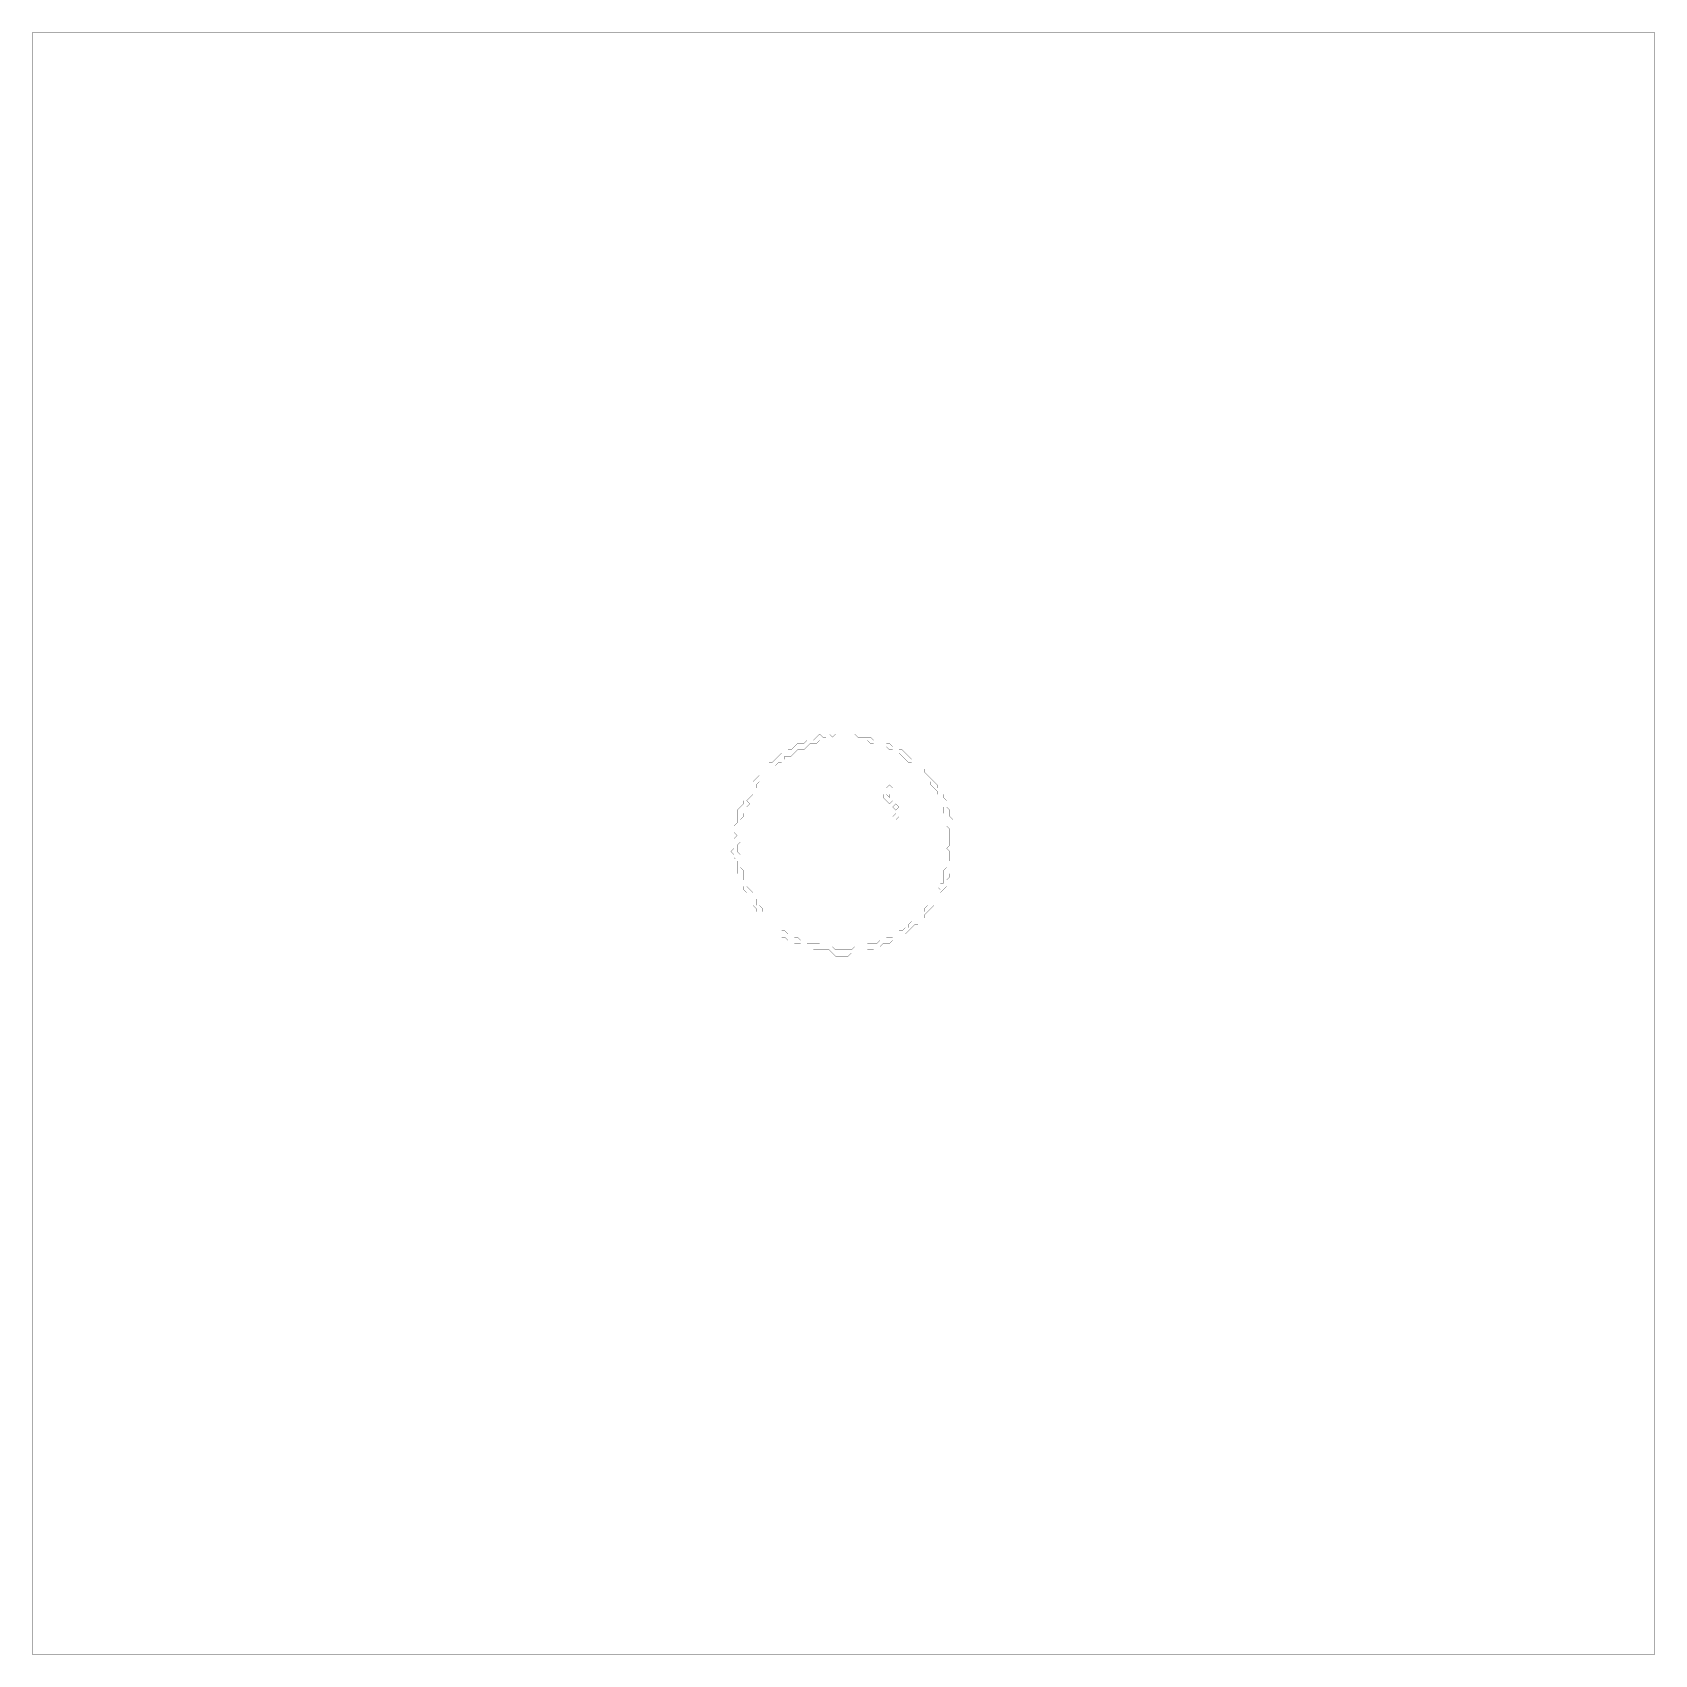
# Model space of a CAD drawing. Header units: metres. Extents: x 0 to 5090, y -5090 to 0.
import ezdxf

# ---------------------------------------------------------------- set-up
doc = ezdxf.new("R2010")
doc.units = ezdxf.units.M
doc.layers.add('conductor', color=1, linetype='Continuous')
doc.layers.add('substrate', color=5, linetype='Continuous')

msp = doc.modelspace()

# ---------------------------------------------------------------- linework, layer by layer
at = {"layer": 'conductor', "const_width": 0.5}
for points in [[(2470.3, -2221.3), (2460.4, -2231.2), (2450.4, -2231.2), (2440.4, -2231.2), (2430.5, -2241.2), (2420.5, -2251.2), (2410.5, -2251.2), (2400.6, -2251.2), (2390.6, -2261.1), (2380.7, -2271.1), (2370.7, -2271.1), (2360.7, -2271.1), (2360.7, -2281.1), (2350.8, -2291), (2340.8, -2291), (2330.9, -2301), (2320.9, -2301), (2310.9, -2310.9), (2301, -2320.9), (2291, -2330.9), (2281.1, -2340.8), (2281.1, -2350.8), (2271.1, -2360.7), (2271.1, -2370.7), (2261.1, -2380.7), (2261.1, -2390.6), (2251.2, -2400.6), (2241.2, -2410.5), (2251.2, -2420.5), (2241.2, -2430.5), (2241.2, -2440.4), (2231.2, -2450.4), (2231.2, -2460.4), (2221.3, -2470.3), (2221.3, -2480.3), (2221.3, -2490.2), (2221.3, -2500.2), (2221.3, -2510.2), (2221.3, -2520.1), (2221.3, -2530.1), (2221.3, -2540), (2211.3, -2550), (2211.3, -2560), (2211.3, -2569.9), (2221.3, -2579.9), (2221.3, -2589.8), (2221.3, -2599.8), (2221.3, -2609.8), (2221.3, -2619.7), (2231.2, -2629.7), (2231.2, -2639.6), (2231.2, -2649.6), (2231.2, -2659.6), (2241.2, -2669.5), (2241.2, -2679.5), (2251.2, -2689.5), (2261.1, -2699.4), (2261.1, -2709.4), (2271.1, -2719.3), (2271.1, -2729.3), (2271.1, -2739.3), (2281.1, -2739.3), (2291, -2749.2), (2291, -2759.2), (2301, -2769.1), (2310.9, -2779.1), (2320.9, -2789.1), (2330.9, -2799), (2340.8, -2809), (2350.8, -2818.9), (2360.7, -2818.9), (2370.7, -2828.9), (2380.7, -2828.9), (2390.6, -2838.9), (2400.6, -2838.9), (2410.5, -2848.8), (2420.5, -2848.8), (2430.5, -2858.8), (2440.4, -2858.8), (2450.4, -2858.8), (2460.4, -2858.8), (2470.3, -2858.8), (2480.3, -2868.8), (2490.2, -2868.8), (2500.2, -2868.8), (2510.2, -2868.8), (2520.1, -2878.7), (2530.1, -2878.7), (2540, -2878.7), (2550, -2878.7), (2560, -2878.7), (2569.9, -2878.7), (2579.9, -2868.8), (2589.8, -2868.8), (2599.8, -2868.8), (2609.8, -2868.8), (2619.7, -2858.8), (2629.7, -2858.8), (2639.6, -2858.8), (2649.6, -2858.8), (2659.6, -2848.8), (2669.5, -2848.8), (2679.5, -2838.9), (2689.5, -2838.9), (2699.4, -2838.9), (2709.4, -2828.9), (2719.3, -2818.9), (2729.3, -2818.9), (2739.3, -2809), (2749.2, -2809), (2749.2, -2799), (2759.2, -2789.1), (2769.1, -2789.1), (2779.1, -2779.1), (2789.1, -2769.1), (2799, -2759.2), (2799, -2749.2), (2809, -2739.3), (2809, -2729.3), (2818.9, -2719.3), (2828.9, -2709.4), (2838.9, -2699.4), (2848.8, -2689.5), (2838.9, -2679.5), (2848.8, -2669.5), (2858.8, -2669.5), (2858.8, -2659.6), (2858.8, -2649.6), (2858.8, -2639.6), (2858.8, -2629.7), (2868.8, -2619.7), (2868.8, -2609.8), (2878.7, -2599.8), (2878.7, -2589.8), (2878.7, -2579.9), (2878.7, -2569.9), (2868.8, -2560), (2878.7, -2550), (2878.7, -2540), (2878.7, -2530.1), (2878.7, -2520.1), (2878.7, -2510.2), (2878.7, -2500.2), (2868.8, -2490.2), (2868.8, -2480.3), (2868.8, -2470.3), (2868.8, -2460.4), (2858.8, -2450.4), (2858.8, -2440.4), (2858.8, -2430.5), (2848.8, -2420.5), (2848.8, -2410.5), (2848.8, -2400.6), (2838.9, -2390.6), (2838.9, -2380.7), (2828.9, -2370.7), (2818.9, -2360.7), (2818.9, -2350.8), (2809, -2340.8), (2799, -2330.9), (2789.1, -2320.9), (2779.1, -2310.9), (2769.1, -2301), (2759.2, -2291), (2749.2, -2291), (2739.3, -2281.1), (2729.3, -2271.1), (2719.3, -2261.1), (2709.4, -2261.1), (2699.4, -2251.2), (2689.5, -2251.2), (2679.5, -2241.2), (2669.5, -2241.2), (2659.6, -2241.2), (2649.6, -2241.2), (2639.6, -2231.2), (2629.7, -2231.2), (2619.7, -2221.3), (2609.8, -2221.3), (2599.8, -2221.3), (2589.8, -2221.3), (2579.9, -2221.3), (2569.9, -2221.3), (2560, -2221.3), (2550, -2221.3), (2540, -2221.3), (2530.1, -2221.3), (2520.1, -2221.3), (2510.2, -2221.3), (2500.2, -2221.3), (2490.2, -2221.3), (2480.3, -2221.3)], [(2679.5, -2370.7), (2689.5, -2360.7), (2699.4, -2370.7), (2699.4, -2380.7), (2699.4, -2390.6), (2699.4, -2400.6), (2699.4, -2410.5), (2689.5, -2420.5), (2679.5, -2410.5), (2669.5, -2400.6), (2669.5, -2390.6), (2679.5, -2380.7)], [(2699.4, -2430.5), (2709.4, -2420.5), (2719.3, -2430.5), (2709.4, -2440.4)], [(2699.4, -2460.4), (2709.4, -2450.4), (2719.3, -2460.4), (2709.4, -2470.3)]]:
    msp.add_lwpolyline(points, close=True, dxfattribs=at)
at = {"layer": 'substrate', "const_width": 0.5}
for points in [[(0, 0), (0, -10), (0, -19.9), (0, -29.9), (0, -39.8), (0, -49.8), (0, -59.8), (0, -69.7), (0, -79.7), (0, -89.6), (0, -99.6), (0, -109.6), (0, -119.5), (0, -129.5), (0, -139.5), (0, -149.4), (0, -159.4), (0, -169.3), (0, -179.3), (0, -189.3), (0, -199.2), (0, -209.2), (0, -219.1), (0, -229.1), (0, -239.1), (0, -249), (0, -259), (0, -268.9), (0, -278.9), (0, -288.9), (0, -298.8), (0, -308.8), (0, -318.8), (0, -328.7), (0, -338.7), (0, -348.6), (0, -358.6), (0, -368.6), (0, -378.5), (0, -388.5), (0, -398.4), (0, -408.4), (0, -418.4), (0, -428.3), (0, -438.3), (0, -448.2), (0, -458.2), (0, -468.2), (0, -478.1), (0, -488.1), (0, -498), (0, -508), (0, -518), (0, -527.9), (0, -537.9), (0, -547.9), (0, -557.8), (0, -567.8), (0, -577.7), (0, -587.7), (0, -597.7), (0, -607.6), (0, -617.6), (0, -627.5), (0, -637.5), (0, -647.5), (0, -657.4), (0, -667.4), (0, -677.3), (0, -687.3), (0, -697.3), (0, -707.2), (0, -717.2), (0, -727.1), (0, -737.1), (0, -747.1), (0, -757), (0, -767), (0, -777), (0, -786.9), (0, -796.9), (0, -806.8), (0, -816.8), (0, -826.8), (0, -836.7), (0, -846.7), (0, -856.6), (0, -866.6), (0, -876.6), (0, -886.5), (0, -896.5), (0, -906.4), (0, -916.4), (0, -926.4), (0, -936.3), (0, -946.3), (0, -956.2), (0, -966.2), (0, -976.2), (0, -986.1), (0, -996.1), (0, -1006.1), (0, -1016), (0, -1026), (0, -1035.9), (0, -1045.9), (0, -1055.9), (0, -1065.8), (0, -1075.8), (0, -1085.7), (0, -1095.7), (0, -1105.7), (0, -1115.6), (0, -1125.6), (0, -1135.5), (0, -1145.5), (0, -1155.5), (0, -1165.4), (0, -1175.4), (0, -1185.4), (0, -1195.3), (0, -1205.3), (0, -1215.2), (0, -1225.2), (0, -1235.2), (0, -1245.1), (0, -1255.1), (0, -1265), (0, -1275), (0, -1285), (0, -1294.9), (0, -1304.9), (0, -1314.8), (0, -1324.8), (0, -1334.8), (0, -1344.7), (0, -1354.7), (0, -1364.6), (0, -1374.6), (0, -1384.6), (0, -1394.5), (0, -1404.5), (0, -1414.5), (0, -1424.4), (0, -1434.4), (0, -1444.3), (0, -1454.3), (0, -1464.3), (0, -1474.2), (0, -1484.2), (0, -1494.1), (0, -1504.1), (0, -1514.1), (0, -1524), (0, -1534), (0, -1543.9), (0, -1553.9), (0, -1563.9), (0, -1573.8), (0, -1583.8), (0, -1593.8), (0, -1603.7), (0, -1613.7), (0, -1623.6), (0, -1633.6), (0, -1643.6), (0, -1653.5), (0, -1663.5), (0, -1673.4), (0, -1683.4), (0, -1693.4), (0, -1703.3), (0, -1713.3), (0, -1723.2), (0, -1733.2), (0, -1743.2), (0, -1753.1), (0, -1763.1), (0, -1773), (0, -1783), (0, -1793), (0, -1802.9), (0, -1812.9), (0, -1822.9), (0, -1832.8), (0, -1842.8), (0, -1852.7), (0, -1862.7), (0, -1872.7), (0, -1882.6), (0, -1892.6), (0, -1902.5), (0, -1912.5), (0, -1922.5), (0, -1932.4), (0, -1942.4), (0, -1952.3), (0, -1962.3), (0, -1972.3), (0, -1982.2), (0, -1992.2), (0, -2002.1), (0, -2012.1), (0, -2022.1), (0, -2032), (0, -2042), (0, -2052), (0, -2061.9), (0, -2071.9), (0, -2081.8), (0, -2091.8), (0, -2101.8), (0, -2111.7), (0, -2121.7), (0, -2131.6), (0, -2141.6), (0, -2151.6), (0, -2161.5), (0, -2171.5), (0, -2181.4), (0, -2191.4), (0, -2201.4), (0, -2211.3), (0, -2221.3), (0, -2231.2), (0, -2241.2), (0, -2251.2), (0, -2261.1), (0, -2271.1), (0, -2281.1), (0, -2291), (0, -2301), (0, -2310.9), (0, -2320.9), (0, -2330.9), (0, -2340.8), (0, -2350.8), (0, -2360.7), (0, -2370.7), (0, -2380.7), (0, -2390.6), (0, -2400.6), (0, -2410.5), (0, -2420.5), (0, -2430.5), (0, -2440.4), (0, -2450.4), (0, -2460.4), (0, -2470.3), (0, -2480.3), (0, -2490.2), (0, -2500.2), (0, -2510.2), (0, -2520.1), (0, -2530.1), (0, -2540), (0, -2550), (0, -2560), (0, -2569.9), (0, -2579.9), (0, -2589.8), (0, -2599.8), (0, -2609.8), (0, -2619.7), (0, -2629.7), (0, -2639.6), (0, -2649.6), (0, -2659.6), (0, -2669.5), (0, -2679.5), (0, -2689.5), (0, -2699.4), (0, -2709.4), (0, -2719.3), (0, -2729.3), (0, -2739.3), (0, -2749.2), (0, -2759.2), (0, -2769.1), (0, -2779.1), (0, -2789.1), (0, -2799), (0, -2809), (0, -2818.9), (0, -2828.9), (0, -2838.9), (0, -2848.8), (0, -2858.8), (0, -2868.8), (0, -2878.7), (0, -2888.7), (0, -2898.6), (0, -2908.6), (0, -2918.6), (0, -2928.5), (0, -2938.5), (0, -2948.4), (0, -2958.4), (0, -2968.4), (0, -2978.3), (0, -2988.3), (0, -2998.2), (0, -3008.2), (0, -3018.2), (0, -3028.1), (0, -3038.1), (0, -3048), (0, -3058), (0, -3068), (0, -3077.9), (0, -3087.9), (0, -3097.9), (0, -3107.8), (0, -3117.8), (0, -3127.7), (0, -3137.7), (0, -3147.7), (0, -3157.6), (0, -3167.6), (0, -3177.5), (0, -3187.5), (0, -3197.5), (0, -3207.4), (0, -3217.4), (0, -3227.3), (0, -3237.3), (0, -3247.3), (0, -3257.2), (0, -3267.2), (0, -3277.1), (0, -3287.1), (0, -3297.1), (0, -3307), (0, -3317), (0, -3327), (0, -3336.9), (0, -3346.9), (0, -3356.8), (0, -3366.8), (0, -3376.8), (0, -3386.7), (0, -3396.7), (0, -3406.6), (0, -3416.6), (0, -3426.6), (0, -3436.5), (0, -3446.5), (0, -3456.4), (0, -3466.4), (0, -3476.4), (0, -3486.3), (0, -3496.3), (0, -3506.2), (0, -3516.2), (0, -3526.2), (0, -3536.1), (0, -3546.1), (0, -3556.1), (0, -3566), (0, -3576), (0, -3585.9), (0, -3595.9), (0, -3605.9), (0, -3615.8), (0, -3625.8), (0, -3635.7), (0, -3645.7), (0, -3655.7), (0, -3665.6), (0, -3675.6), (0, -3685.5), (0, -3695.5), (0, -3705.5), (0, -3715.4), (0, -3725.4), (0, -3735.4), (0, -3745.3), (0, -3755.3), (0, -3765.2), (0, -3775.2), (0, -3785.2), (0, -3795.1), (0, -3805.1), (0, -3815), (0, -3825), (0, -3835), (0, -3844.9), (0, -3854.9), (0, -3864.8), (0, -3874.8), (0, -3884.8), (0, -3894.7), (0, -3904.7), (0, -3914.6), (0, -3924.6), (0, -3934.6), (0, -3944.5), (0, -3954.5), (0, -3964.5), (0, -3974.4), (0, -3984.4), (0, -3994.3), (0, -4004.3), (0, -4014.3), (0, -4024.2), (0, -4034.2), (0, -4044.1), (0, -4054.1), (0, -4064.1), (0, -4074), (0, -4084), (0, -4093.9), (0, -4103.9), (0, -4113.9), (0, -4123.8), (0, -4133.8), (0, -4143.8), (0, -4153.7), (0, -4163.7), (0, -4173.6), (0, -4183.6), (0, -4193.6), (0, -4203.5), (0, -4213.5), (0, -4223.4), (0, -4233.4), (0, -4243.4), (0, -4253.3), (0, -4263.3), (0, -4273.2), (0, -4283.2), (0, -4293.2), (0, -4303.1), (0, -4313.1), (0, -4323), (0, -4333), (0, -4343), (0, -4352.9), (0, -4362.9), (0, -4372.9), (0, -4382.8), (0, -4392.8), (0, -4402.7), (0, -4412.7), (0, -4422.7), (0, -4432.6), (0, -4442.6), (0, -4452.5), (0, -4462.5), (0, -4472.5), (0, -4482.4), (0, -4492.4), (0, -4502.3), (0, -4512.3), (0, -4522.3), (0, -4532.2), (0, -4542.2), (0, -4552.1), (0, -4562.1), (0, -4572.1), (0, -4582), (0, -4592), (0, -4602), (0, -4611.9), (0, -4621.9), (0, -4631.8), (0, -4641.8), (0, -4651.8), (0, -4661.7), (0, -4671.7), (0, -4681.6), (0, -4691.6), (0, -4701.6), (0, -4711.5), (0, -4721.5), (0, -4731.4), (0, -4741.4), (0, -4751.4), (0, -4761.3), (0, -4771.3), (0, -4781.2), (0, -4791.2), (0, -4801.2), (0, -4811.1), (0, -4821.1), (0, -4831.1), (0, -4841), (0, -4851), (0, -4860.9), (0, -4870.9), (0, -4880.9), (0, -4890.8), (0, -4900.8), (0, -4910.7), (0, -4920.7), (0, -4930.7), (0, -4940.6), (0, -4950.6), (0, -4960.5), (0, -4970.5), (0, -4980.5), (0, -4990.4), (0, -5000.4), (0, -5010.4), (0, -5020.3), (0, -5030.3), (0, -5040.2), (0, -5050.2), (0, -5060.2), (0, -5070.1), (0, -5080.1), (0, -5090), (10, -5090), (19.9, -5090), (29.9, -5090), (39.8, -5090), (49.8, -5090), (59.8, -5090), (69.7, -5090), (79.7, -5090), (89.6, -5090), (99.6, -5090), (109.6, -5090), (119.5, -5090), (129.5, -5090), (139.5, -5090), (149.4, -5090), (159.4, -5090), (169.3, -5090), (179.3, -5090), (189.3, -5090), (199.2, -5090), (209.2, -5090), (219.1, -5090), (229.1, -5090), (239.1, -5090), (249, -5090), (259, -5090), (268.9, -5090), (278.9, -5090), (288.9, -5090), (298.8, -5090), (308.8, -5090), (318.8, -5090), (328.7, -5090), (338.7, -5090), (348.6, -5090), (358.6, -5090), (368.6, -5090), (378.5, -5090), (388.5, -5090), (398.4, -5090), (408.4, -5090), (418.4, -5090), (428.3, -5090), (438.3, -5090), (448.2, -5090), (458.2, -5090), (468.2, -5090), (478.1, -5090), (488.1, -5090), (498, -5090), (508, -5090), (518, -5090), (527.9, -5090), (537.9, -5090), (547.9, -5090), (557.8, -5090), (567.8, -5090), (577.7, -5090), (587.7, -5090), (597.7, -5090), (607.6, -5090), (617.6, -5090), (627.5, -5090), (637.5, -5090), (647.5, -5090), (657.4, -5090), (667.4, -5090), (677.3, -5090), (687.3, -5090), (697.3, -5090), (707.2, -5090), (717.2, -5090), (727.1, -5090), (737.1, -5090), (747.1, -5090), (757, -5090), (767, -5090), (777, -5090), (786.9, -5090), (796.9, -5090), (806.8, -5090), (816.8, -5090), (826.8, -5090), (836.7, -5090), (846.7, -5090), (856.6, -5090), (866.6, -5090), (876.6, -5090), (886.5, -5090), (896.5, -5090), (906.4, -5090), (916.4, -5090), (926.4, -5090), (936.3, -5090), (946.3, -5090), (956.2, -5090), (966.2, -5090), (976.2, -5090), (986.1, -5090), (996.1, -5090), (1006.1, -5090), (1016, -5090), (1026, -5090), (1035.9, -5090), (1045.9, -5090), (1055.9, -5090), (1065.8, -5090), (1075.8, -5090), (1085.7, -5090), (1095.7, -5090), (1105.7, -5090), (1115.6, -5090), (1125.6, -5090), (1135.5, -5090), (1145.5, -5090), (1155.5, -5090), (1165.4, -5090), (1175.4, -5090), (1185.4, -5090), (1195.3, -5090), (1205.3, -5090), (1215.2, -5090), (1225.2, -5090), (1235.2, -5090), (1245.1, -5090), (1255.1, -5090), (1265, -5090), (1275, -5090), (1285, -5090), (1294.9, -5090), (1304.9, -5090), (1314.8, -5090), (1324.8, -5090), (1334.8, -5090), (1344.7, -5090), (1354.7, -5090), (1364.6, -5090), (1374.6, -5090), (1384.6, -5090), (1394.5, -5090), (1404.5, -5090), (1414.5, -5090), (1424.4, -5090), (1434.4, -5090), (1444.3, -5090), (1454.3, -5090), (1464.3, -5090), (1474.2, -5090), (1484.2, -5090), (1494.1, -5090), (1504.1, -5090), (1514.1, -5090), (1524, -5090), (1534, -5090), (1543.9, -5090), (1553.9, -5090), (1563.9, -5090), (1573.8, -5090), (1583.8, -5090), (1593.8, -5090), (1603.7, -5090), (1613.7, -5090), (1623.6, -5090), (1633.6, -5090), (1643.6, -5090), (1653.5, -5090), (1663.5, -5090), (1673.4, -5090), (1683.4, -5090), (1693.4, -5090), (1703.3, -5090), (1713.3, -5090), (1723.2, -5090), (1733.2, -5090), (1743.2, -5090), (1753.1, -5090), (1763.1, -5090), (1773, -5090), (1783, -5090), (1793, -5090), (1802.9, -5090), (1812.9, -5090), (1822.9, -5090), (1832.8, -5090), (1842.8, -5090), (1852.7, -5090), (1862.7, -5090), (1872.7, -5090), (1882.6, -5090), (1892.6, -5090), (1902.5, -5090), (1912.5, -5090), (1922.5, -5090), (1932.4, -5090), (1942.4, -5090), (1952.3, -5090), (1962.3, -5090), (1972.3, -5090), (1982.2, -5090), (1992.2, -5090), (2002.1, -5090), (2012.1, -5090), (2022.1, -5090), (2032, -5090), (2042, -5090), (2052, -5090), (2061.9, -5090), (2071.9, -5090), (2081.8, -5090), (2091.8, -5090), (2101.8, -5090), (2111.7, -5090), (2121.7, -5090), (2131.6, -5090), (2141.6, -5090), (2151.6, -5090), (2161.5, -5090), (2171.5, -5090), (2181.4, -5090), (2191.4, -5090), (2201.4, -5090), (2211.3, -5090), (2221.3, -5090), (2231.2, -5090), (2241.2, -5090), (2251.2, -5090), (2261.1, -5090), (2271.1, -5090), (2281.1, -5090), (2291, -5090), (2301, -5090), (2310.9, -5090), (2320.9, -5090), (2330.9, -5090), (2340.8, -5090), (2350.8, -5090), (2360.7, -5090), (2370.7, -5090), (2380.7, -5090), (2390.6, -5090), (2400.6, -5090), (2410.5, -5090), (2420.5, -5090), (2430.5, -5090), (2440.4, -5090), (2450.4, -5090), (2460.4, -5090), (2470.3, -5090), (2480.3, -5090), (2490.2, -5090), (2500.2, -5090), (2510.2, -5090), (2520.1, -5090), (2530.1, -5090), (2540, -5090), (2550, -5090), (2560, -5090), (2569.9, -5090), (2579.9, -5090), (2589.8, -5090), (2599.8, -5090), (2609.8, -5090), (2619.7, -5090), (2629.7, -5090), (2639.6, -5090), (2649.6, -5090), (2659.6, -5090), (2669.5, -5090), (2679.5, -5090), (2689.5, -5090), (2699.4, -5090), (2709.4, -5090), (2719.3, -5090), (2729.3, -5090), (2739.3, -5090), (2749.2, -5090), (2759.2, -5090), (2769.1, -5090), (2779.1, -5090), (2789.1, -5090), (2799, -5090), (2809, -5090), (2818.9, -5090), (2828.9, -5090), (2838.9, -5090), (2848.8, -5090), (2858.8, -5090), (2868.8, -5090), (2878.7, -5090), (2888.7, -5090), (2898.6, -5090), (2908.6, -5090), (2918.6, -5090), (2928.5, -5090), (2938.5, -5090), (2948.4, -5090), (2958.4, -5090), (2968.4, -5090), (2978.3, -5090), (2988.3, -5090), (2998.2, -5090), (3008.2, -5090), (3018.2, -5090), (3028.1, -5090), (3038.1, -5090), (3048, -5090), (3058, -5090), (3068, -5090), (3077.9, -5090), (3087.9, -5090), (3097.9, -5090), (3107.8, -5090), (3117.8, -5090), (3127.7, -5090), (3137.7, -5090), (3147.7, -5090), (3157.6, -5090), (3167.6, -5090), (3177.5, -5090), (3187.5, -5090), (3197.5, -5090), (3207.4, -5090), (3217.4, -5090), (3227.3, -5090), (3237.3, -5090), (3247.3, -5090), (3257.2, -5090), (3267.2, -5090), (3277.1, -5090), (3287.1, -5090), (3297.1, -5090), (3307, -5090), (3317, -5090), (3327, -5090), (3336.9, -5090), (3346.9, -5090), (3356.8, -5090), (3366.8, -5090), (3376.8, -5090), (3386.7, -5090), (3396.7, -5090), (3406.6, -5090), (3416.6, -5090), (3426.6, -5090), (3436.5, -5090), (3446.5, -5090), (3456.4, -5090), (3466.4, -5090), (3476.4, -5090), (3486.3, -5090), (3496.3, -5090), (3506.2, -5090), (3516.2, -5090), (3526.2, -5090), (3536.1, -5090), (3546.1, -5090), (3556.1, -5090), (3566, -5090), (3576, -5090), (3585.9, -5090), (3595.9, -5090), (3605.9, -5090), (3615.8, -5090), (3625.8, -5090), (3635.7, -5090), (3645.7, -5090), (3655.7, -5090), (3665.6, -5090), (3675.6, -5090), (3685.5, -5090), (3695.5, -5090), (3705.5, -5090), (3715.4, -5090), (3725.4, -5090), (3735.4, -5090), (3745.3, -5090), (3755.3, -5090), (3765.2, -5090), (3775.2, -5090), (3785.2, -5090), (3795.1, -5090), (3805.1, -5090), (3815, -5090), (3825, -5090), (3835, -5090), (3844.9, -5090), (3854.9, -5090), (3864.8, -5090), (3874.8, -5090), (3884.8, -5090), (3894.7, -5090), (3904.7, -5090), (3914.6, -5090), (3924.6, -5090), (3934.6, -5090), (3944.5, -5090), (3954.5, -5090), (3964.5, -5090), (3974.4, -5090), (3984.4, -5090), (3994.3, -5090), (4004.3, -5090), (4014.3, -5090), (4024.2, -5090), (4034.2, -5090), (4044.1, -5090), (4054.1, -5090), (4064.1, -5090), (4074, -5090), (4084, -5090), (4093.9, -5090), (4103.9, -5090), (4113.9, -5090), (4123.8, -5090), (4133.8, -5090), (4143.8, -5090), (4153.7, -5090), (4163.7, -5090), (4173.6, -5090), (4183.6, -5090), (4193.6, -5090), (4203.5, -5090), (4213.5, -5090), (4223.4, -5090), (4233.4, -5090), (4243.4, -5090), (4253.3, -5090), (4263.3, -5090), (4273.2, -5090), (4283.2, -5090), (4293.2, -5090), (4303.1, -5090), (4313.1, -5090), (4323, -5090), (4333, -5090), (4343, -5090), (4352.9, -5090), (4362.9, -5090), (4372.9, -5090), (4382.8, -5090), (4392.8, -5090), (4402.7, -5090), (4412.7, -5090), (4422.7, -5090), (4432.6, -5090), (4442.6, -5090), (4452.5, -5090), (4462.5, -5090), (4472.5, -5090), (4482.4, -5090), (4492.4, -5090), (4502.3, -5090), (4512.3, -5090), (4522.3, -5090), (4532.2, -5090), (4542.2, -5090), (4552.1, -5090), (4562.1, -5090), (4572.1, -5090), (4582, -5090), (4592, -5090), (4602, -5090), (4611.9, -5090), (4621.9, -5090), (4631.8, -5090), (4641.8, -5090), (4651.8, -5090), (4661.7, -5090), (4671.7, -5090), (4681.6, -5090), (4691.6, -5090), (4701.6, -5090), (4711.5, -5090), (4721.5, -5090), (4731.4, -5090), (4741.4, -5090), (4751.4, -5090), (4761.3, -5090), (4771.3, -5090), (4781.2, -5090), (4791.2, -5090), (4801.2, -5090), (4811.1, -5090), (4821.1, -5090), (4831.1, -5090), (4841, -5090), (4851, -5090), (4860.9, -5090), (4870.9, -5090), (4880.9, -5090), (4890.8, -5090), (4900.8, -5090), (4910.7, -5090), (4920.7, -5090), (4930.7, -5090), (4940.6, -5090), (4950.6, -5090), (4960.5, -5090), (4970.5, -5090), (4980.5, -5090), (4990.4, -5090), (5000.4, -5090), (5010.4, -5090), (5020.3, -5090), (5030.3, -5090), (5040.2, -5090), (5050.2, -5090), (5060.2, -5090), (5070.1, -5090), (5080.1, -5090), (5090, -5090), (5090, -5080.1), (5090, -5070.1), (5090, -5060.2), (5090, -5050.2), (5090, -5040.2), (5090, -5030.3), (5090, -5020.3), (5090, -5010.4), (5090, -5000.4), (5090, -4990.4), (5090, -4980.5), (5090, -4970.5), (5090, -4960.5), (5090, -4950.6), (5090, -4940.6), (5090, -4930.7), (5090, -4920.7), (5090, -4910.7), (5090, -4900.8), (5090, -4890.8), (5090, -4880.9), (5090, -4870.9), (5090, -4860.9), (5090, -4851), (5090, -4841), (5090, -4831.1), (5090, -4821.1), (5090, -4811.1), (5090, -4801.2), (5090, -4791.2), (5090, -4781.2), (5090, -4771.3), (5090, -4761.3), (5090, -4751.4), (5090, -4741.4), (5090, -4731.4), (5090, -4721.5), (5090, -4711.5), (5090, -4701.6), (5090, -4691.6), (5090, -4681.6), (5090, -4671.7), (5090, -4661.7), (5090, -4651.8), (5090, -4641.8), (5090, -4631.8), (5090, -4621.9), (5090, -4611.9), (5090, -4602), (5090, -4592), (5090, -4582), (5090, -4572.1), (5090, -4562.1), (5090, -4552.1), (5090, -4542.2), (5090, -4532.2), (5090, -4522.3), (5090, -4512.3), (5090, -4502.3), (5090, -4492.4), (5090, -4482.4), (5090, -4472.5), (5090, -4462.5), (5090, -4452.5), (5090, -4442.6), (5090, -4432.6), (5090, -4422.7), (5090, -4412.7), (5090, -4402.7), (5090, -4392.8), (5090, -4382.8), (5090, -4372.9), (5090, -4362.9), (5090, -4352.9), (5090, -4343), (5090, -4333), (5090, -4323), (5090, -4313.1), (5090, -4303.1), (5090, -4293.2), (5090, -4283.2), (5090, -4273.2), (5090, -4263.3), (5090, -4253.3), (5090, -4243.4), (5090, -4233.4), (5090, -4223.4), (5090, -4213.5), (5090, -4203.5), (5090, -4193.6), (5090, -4183.6), (5090, -4173.6), (5090, -4163.7), (5090, -4153.7), (5090, -4143.8), (5090, -4133.8), (5090, -4123.8), (5090, -4113.9), (5090, -4103.9), (5090, -4093.9), (5090, -4084), (5090, -4074), (5090, -4064.1), (5090, -4054.1), (5090, -4044.1), (5090, -4034.2), (5090, -4024.2), (5090, -4014.3), (5090, -4004.3), (5090, -3994.3), (5090, -3984.4), (5090, -3974.4), (5090, -3964.5), (5090, -3954.5), (5090, -3944.5), (5090, -3934.6), (5090, -3924.6), (5090, -3914.6), (5090, -3904.7), (5090, -3894.7), (5090, -3884.8), (5090, -3874.8), (5090, -3864.8), (5090, -3854.9), (5090, -3844.9), (5090, -3835), (5090, -3825), (5090, -3815), (5090, -3805.1), (5090, -3795.1), (5090, -3785.2), (5090, -3775.2), (5090, -3765.2), (5090, -3755.3), (5090, -3745.3), (5090, -3735.4), (5090, -3725.4), (5090, -3715.4), (5090, -3705.5), (5090, -3695.5), (5090, -3685.5), (5090, -3675.6), (5090, -3665.6), (5090, -3655.7), (5090, -3645.7), (5090, -3635.7), (5090, -3625.8), (5090, -3615.8), (5090, -3605.9), (5090, -3595.9), (5090, -3585.9), (5090, -3576), (5090, -3566), (5090, -3556.1), (5090, -3546.1), (5090, -3536.1), (5090, -3526.2), (5090, -3516.2), (5090, -3506.2), (5090, -3496.3), (5090, -3486.3), (5090, -3476.4), (5090, -3466.4), (5090, -3456.4), (5090, -3446.5), (5090, -3436.5), (5090, -3426.6), (5090, -3416.6), (5090, -3406.6), (5090, -3396.7), (5090, -3386.7), (5090, -3376.8), (5090, -3366.8), (5090, -3356.8), (5090, -3346.9), (5090, -3336.9), (5090, -3327), (5090, -3317), (5090, -3307), (5090, -3297.1), (5090, -3287.1), (5090, -3277.1), (5090, -3267.2), (5090, -3257.2), (5090, -3247.3), (5090, -3237.3), (5090, -3227.3), (5090, -3217.4), (5090, -3207.4), (5090, -3197.5), (5090, -3187.5), (5090, -3177.5), (5090, -3167.6), (5090, -3157.6), (5090, -3147.7), (5090, -3137.7), (5090, -3127.7), (5090, -3117.8), (5090, -3107.8), (5090, -3097.9), (5090, -3087.9), (5090, -3077.9), (5090, -3068), (5090, -3058), (5090, -3048), (5090, -3038.1), (5090, -3028.1), (5090, -3018.2), (5090, -3008.2), (5090, -2998.2), (5090, -2988.3), (5090, -2978.3), (5090, -2968.4), (5090, -2958.4), (5090, -2948.4), (5090, -2938.5), (5090, -2928.5), (5090, -2918.6), (5090, -2908.6), (5090, -2898.6), (5090, -2888.7), (5090, -2878.7), (5090, -2868.8), (5090, -2858.8), (5090, -2848.8), (5090, -2838.9), (5090, -2828.9), (5090, -2818.9), (5090, -2809), (5090, -2799), (5090, -2789.1), (5090, -2779.1), (5090, -2769.1), (5090, -2759.2), (5090, -2749.2), (5090, -2739.3), (5090, -2729.3), (5090, -2719.3), (5090, -2709.4), (5090, -2699.4), (5090, -2689.5), (5090, -2679.5), (5090, -2669.5), (5090, -2659.6), (5090, -2649.6), (5090, -2639.6), (5090, -2629.7), (5090, -2619.7), (5090, -2609.8), (5090, -2599.8), (5090, -2589.8), (5090, -2579.9), (5090, -2569.9), (5090, -2560), (5090, -2550), (5090, -2540), (5090, -2530.1), (5090, -2520.1), (5090, -2510.2), (5090, -2500.2), (5090, -2490.2), (5090, -2480.3), (5090, -2470.3), (5090, -2460.4), (5090, -2450.4), (5090, -2440.4), (5090, -2430.5), (5090, -2420.5), (5090, -2410.5), (5090, -2400.6), (5090, -2390.6), (5090, -2380.7), (5090, -2370.7), (5090, -2360.7), (5090, -2350.8), (5090, -2340.8), (5090, -2330.9), (5090, -2320.9), (5090, -2310.9), (5090, -2301), (5090, -2291), (5090, -2281.1), (5090, -2271.1), (5090, -2261.1), (5090, -2251.2), (5090, -2241.2), (5090, -2231.2), (5090, -2221.3), (5090, -2211.3), (5090, -2201.4), (5090, -2191.4), (5090, -2181.4), (5090, -2171.5), (5090, -2161.5), (5090, -2151.6), (5090, -2141.6), (5090, -2131.6), (5090, -2121.7), (5090, -2111.7), (5090, -2101.8), (5090, -2091.8), (5090, -2081.8), (5090, -2071.9), (5090, -2061.9), (5090, -2052), (5090, -2042), (5090, -2032), (5090, -2022.1), (5090, -2012.1), (5090, -2002.1), (5090, -1992.2), (5090, -1982.2), (5090, -1972.3), (5090, -1962.3), (5090, -1952.3), (5090, -1942.4), (5090, -1932.4), (5090, -1922.5), (5090, -1912.5), (5090, -1902.5), (5090, -1892.6), (5090, -1882.6), (5090, -1872.7), (5090, -1862.7), (5090, -1852.7), (5090, -1842.8), (5090, -1832.8), (5090, -1822.9), (5090, -1812.9), (5090, -1802.9), (5090, -1793), (5090, -1783), (5090, -1773), (5090, -1763.1), (5090, -1753.1), (5090, -1743.2), (5090, -1733.2), (5090, -1723.2), (5090, -1713.3), (5090, -1703.3), (5090, -1693.4), (5090, -1683.4), (5090, -1673.4), (5090, -1663.5), (5090, -1653.5), (5090, -1643.6), (5090, -1633.6), (5090, -1623.6), (5090, -1613.7), (5090, -1603.7), (5090, -1593.8), (5090, -1583.8), (5090, -1573.8), (5090, -1563.9), (5090, -1553.9), (5090, -1543.9), (5090, -1534), (5090, -1524), (5090, -1514.1), (5090, -1504.1), (5090, -1494.1), (5090, -1484.2), (5090, -1474.2), (5090, -1464.3), (5090, -1454.3), (5090, -1444.3), (5090, -1434.4), (5090, -1424.4), (5090, -1414.5), (5090, -1404.5), (5090, -1394.5), (5090, -1384.6), (5090, -1374.6), (5090, -1364.6), (5090, -1354.7), (5090, -1344.7), (5090, -1334.8), (5090, -1324.8), (5090, -1314.8), (5090, -1304.9), (5090, -1294.9), (5090, -1285), (5090, -1275), (5090, -1265), (5090, -1255.1), (5090, -1245.1), (5090, -1235.2), (5090, -1225.2), (5090, -1215.2), (5090, -1205.3), (5090, -1195.3), (5090, -1185.4), (5090, -1175.4), (5090, -1165.4), (5090, -1155.5), (5090, -1145.5), (5090, -1135.5), (5090, -1125.6), (5090, -1115.6), (5090, -1105.7), (5090, -1095.7), (5090, -1085.7), (5090, -1075.8), (5090, -1065.8), (5090, -1055.9), (5090, -1045.9), (5090, -1035.9), (5090, -1026), (5090, -1016), (5090, -1006.1), (5090, -996.1), (5090, -986.1), (5090, -976.2), (5090, -966.2), (5090, -956.2), (5090, -946.3), (5090, -936.3), (5090, -926.4), (5090, -916.4), (5090, -906.4), (5090, -896.5), (5090, -886.5), (5090, -876.6), (5090, -866.6), (5090, -856.6), (5090, -846.7), (5090, -836.7), (5090, -826.8), (5090, -816.8), (5090, -806.8), (5090, -796.9), (5090, -786.9), (5090, -777), (5090, -767), (5090, -757), (5090, -747.1), (5090, -737.1), (5090, -727.1), (5090, -717.2), (5090, -707.2), (5090, -697.3), (5090, -687.3), (5090, -677.3), (5090, -667.4), (5090, -657.4), (5090, -647.5), (5090, -637.5), (5090, -627.5), (5090, -617.6), (5090, -607.6), (5090, -597.7), (5090, -587.7), (5090, -577.7), (5090, -567.8), (5090, -557.8), (5090, -547.9), (5090, -537.9), (5090, -527.9), (5090, -518), (5090, -508), (5090, -498), (5090, -488.1), (5090, -478.1), (5090, -468.2), (5090, -458.2), (5090, -448.2), (5090, -438.3), (5090, -428.3), (5090, -418.4), (5090, -408.4), (5090, -398.4), (5090, -388.5), (5090, -378.5), (5090, -368.6), (5090, -358.6), (5090, -348.6), (5090, -338.7), (5090, -328.7), (5090, -318.8), (5090, -308.8), (5090, -298.8), (5090, -288.9), (5090, -278.9), (5090, -268.9), (5090, -259), (5090, -249), (5090, -239.1), (5090, -229.1), (5090, -219.1), (5090, -209.2), (5090, -199.2), (5090, -189.3), (5090, -179.3), (5090, -169.3), (5090, -159.4), (5090, -149.4), (5090, -139.5), (5090, -129.5), (5090, -119.5), (5090, -109.6), (5090, -99.6), (5090, -89.6), (5090, -79.7), (5090, -69.7), (5090, -59.8), (5090, -49.8), (5090, -39.8), (5090, -29.9), (5090, -19.9), (5090, -10), (5090, 0), (5080.1, 0), (5070.1, 0), (5060.2, 0), (5050.2, 0), (5040.2, 0), (5030.3, 0), (5020.3, 0), (5010.4, 0), (5000.4, 0), (4990.4, 0), (4980.5, 0), (4970.5, 0), (4960.5, 0), (4950.6, 0), (4940.6, 0), (4930.7, 0), (4920.7, 0), (4910.7, 0), (4900.8, 0), (4890.8, 0), (4880.9, 0), (4870.9, 0), (4860.9, 0), (4851, 0), (4841, 0), (4831.1, 0), (4821.1, 0), (4811.1, 0), (4801.2, 0), (4791.2, 0), (4781.2, 0), (4771.3, 0), (4761.3, 0), (4751.4, 0), (4741.4, 0), (4731.4, 0), (4721.5, 0), (4711.5, 0), (4701.6, 0), (4691.6, 0), (4681.6, 0), (4671.7, 0), (4661.7, 0), (4651.8, 0), (4641.8, 0), (4631.8, 0), (4621.9, 0), (4611.9, 0), (4602, 0), (4592, 0), (4582, 0), (4572.1, 0), (4562.1, 0), (4552.1, 0), (4542.2, 0), (4532.2, 0), (4522.3, 0), (4512.3, 0), (4502.3, 0), (4492.4, 0), (4482.4, 0), (4472.5, 0), (4462.5, 0), (4452.5, 0), (4442.6, 0), (4432.6, 0), (4422.7, 0), (4412.7, 0), (4402.7, 0), (4392.8, 0), (4382.8, 0), (4372.9, 0), (4362.9, 0), (4352.9, 0), (4343, 0), (4333, 0), (4323, 0), (4313.1, 0), (4303.1, 0), (4293.2, 0), (4283.2, 0), (4273.2, 0), (4263.3, 0), (4253.3, 0), (4243.4, 0), (4233.4, 0), (4223.4, 0), (4213.5, 0), (4203.5, 0), (4193.6, 0), (4183.6, 0), (4173.6, 0), (4163.7, 0), (4153.7, 0), (4143.8, 0), (4133.8, 0), (4123.8, 0), (4113.9, 0), (4103.9, 0), (4093.9, 0), (4084, 0), (4074, 0), (4064.1, 0), (4054.1, 0), (4044.1, 0), (4034.2, 0), (4024.2, 0), (4014.3, 0), (4004.3, 0), (3994.3, 0), (3984.4, 0), (3974.4, 0), (3964.5, 0), (3954.5, 0), (3944.5, 0), (3934.6, 0), (3924.6, 0), (3914.6, 0), (3904.7, 0), (3894.7, 0), (3884.8, 0), (3874.8, 0), (3864.8, 0), (3854.9, 0), (3844.9, 0), (3835, 0), (3825, 0), (3815, 0), (3805.1, 0), (3795.1, 0), (3785.2, 0), (3775.2, 0), (3765.2, 0), (3755.3, 0), (3745.3, 0), (3735.4, 0), (3725.4, 0), (3715.4, 0), (3705.5, 0), (3695.5, 0), (3685.5, 0), (3675.6, 0), (3665.6, 0), (3655.7, 0), (3645.7, 0), (3635.7, 0), (3625.8, 0), (3615.8, 0), (3605.9, 0), (3595.9, 0), (3585.9, 0), (3576, 0), (3566, 0), (3556.1, 0), (3546.1, 0), (3536.1, 0), (3526.2, 0), (3516.2, 0), (3506.2, 0), (3496.3, 0), (3486.3, 0), (3476.4, 0), (3466.4, 0), (3456.4, 0), (3446.5, 0), (3436.5, 0), (3426.6, 0), (3416.6, 0), (3406.6, 0), (3396.7, 0), (3386.7, 0), (3376.8, 0), (3366.8, 0), (3356.8, 0), (3346.9, 0), (3336.9, 0), (3327, 0), (3317, 0), (3307, 0), (3297.1, 0), (3287.1, 0), (3277.1, 0), (3267.2, 0), (3257.2, 0), (3247.3, 0), (3237.3, 0), (3227.3, 0), (3217.4, 0), (3207.4, 0), (3197.5, 0), (3187.5, 0), (3177.5, 0), (3167.6, 0), (3157.6, 0), (3147.7, 0), (3137.7, 0), (3127.7, 0), (3117.8, 0), (3107.8, 0), (3097.9, 0), (3087.9, 0), (3077.9, 0), (3068, 0), (3058, 0), (3048, 0), (3038.1, 0), (3028.1, 0), (3018.2, 0), (3008.2, 0), (2998.2, 0), (2988.3, 0), (2978.3, 0), (2968.4, 0), (2958.4, 0), (2948.4, 0), (2938.5, 0), (2928.5, 0), (2918.6, 0), (2908.6, 0), (2898.6, 0), (2888.7, 0), (2878.7, 0), (2868.8, 0), (2858.8, 0), (2848.8, 0), (2838.9, 0), (2828.9, 0), (2818.9, 0), (2809, 0), (2799, 0), (2789.1, 0), (2779.1, 0), (2769.1, 0), (2759.2, 0), (2749.2, 0), (2739.3, 0), (2729.3, 0), (2719.3, 0), (2709.4, 0), (2699.4, 0), (2689.5, 0), (2679.5, 0), (2669.5, 0), (2659.6, 0), (2649.6, 0), (2639.6, 0), (2629.7, 0), (2619.7, 0), (2609.8, 0), (2599.8, 0), (2589.8, 0), (2579.9, 0), (2569.9, 0), (2560, 0), (2550, 0), (2540, 0), (2530.1, 0), (2520.1, 0), (2510.2, 0), (2500.2, 0), (2490.2, 0), (2480.3, 0), (2470.3, 0), (2460.4, 0), (2450.4, 0), (2440.4, 0), (2430.5, 0), (2420.5, 0), (2410.5, 0), (2400.6, 0), (2390.6, 0), (2380.7, 0), (2370.7, 0), (2360.7, 0), (2350.8, 0), (2340.8, 0), (2330.9, 0), (2320.9, 0), (2310.9, 0), (2301, 0), (2291, 0), (2281.1, 0), (2271.1, 0), (2261.1, 0), (2251.2, 0), (2241.2, 0), (2231.2, 0), (2221.3, 0), (2211.3, 0), (2201.4, 0), (2191.4, 0), (2181.4, 0), (2171.5, 0), (2161.5, 0), (2151.6, 0), (2141.6, 0), (2131.6, 0), (2121.7, 0), (2111.7, 0), (2101.8, 0), (2091.8, 0), (2081.8, 0), (2071.9, 0), (2061.9, 0), (2052, 0), (2042, 0), (2032, 0), (2022.1, 0), (2012.1, 0), (2002.1, 0), (1992.2, 0), (1982.2, 0), (1972.3, 0), (1962.3, 0), (1952.3, 0), (1942.4, 0), (1932.4, 0), (1922.5, 0), (1912.5, 0), (1902.5, 0), (1892.6, 0), (1882.6, 0), (1872.7, 0), (1862.7, 0), (1852.7, 0), (1842.8, 0), (1832.8, 0), (1822.9, 0), (1812.9, 0), (1802.9, 0), (1793, 0), (1783, 0), (1773, 0), (1763.1, 0), (1753.1, 0), (1743.2, 0), (1733.2, 0), (1723.2, 0), (1713.3, 0), (1703.3, 0), (1693.4, 0), (1683.4, 0), (1673.4, 0), (1663.5, 0), (1653.5, 0), (1643.6, 0), (1633.6, 0), (1623.6, 0), (1613.7, 0), (1603.7, 0), (1593.8, 0), (1583.8, 0), (1573.8, 0), (1563.9, 0), (1553.9, 0), (1543.9, 0), (1534, 0), (1524, 0), (1514.1, 0), (1504.1, 0), (1494.1, 0), (1484.2, 0), (1474.2, 0), (1464.3, 0), (1454.3, 0), (1444.3, 0), (1434.4, 0), (1424.4, 0), (1414.5, 0), (1404.5, 0), (1394.5, 0), (1384.6, 0), (1374.6, 0), (1364.6, 0), (1354.7, 0), (1344.7, 0), (1334.8, 0), (1324.8, 0), (1314.8, 0), (1304.9, 0), (1294.9, 0), (1285, 0), (1275, 0), (1265, 0), (1255.1, 0), (1245.1, 0), (1235.2, 0), (1225.2, 0), (1215.2, 0), (1205.3, 0), (1195.3, 0), (1185.4, 0), (1175.4, 0), (1165.4, 0), (1155.5, 0), (1145.5, 0), (1135.5, 0), (1125.6, 0), (1115.6, 0), (1105.7, 0), (1095.7, 0), (1085.7, 0), (1075.8, 0), (1065.8, 0), (1055.9, 0), (1045.9, 0), (1035.9, 0), (1026, 0), (1016, 0), (1006.1, 0), (996.1, 0), (986.1, 0), (976.2, 0), (966.2, 0), (956.2, 0), (946.3, 0), (936.3, 0), (926.4, 0), (916.4, 0), (906.4, 0), (896.5, 0), (886.5, 0), (876.6, 0), (866.6, 0), (856.6, 0), (846.7, 0), (836.7, 0), (826.8, 0), (816.8, 0), (806.8, 0), (796.9, 0), (786.9, 0), (777, 0), (767, 0), (757, 0), (747.1, 0), (737.1, 0), (727.1, 0), (717.2, 0), (707.2, 0), (697.3, 0), (687.3, 0), (677.3, 0), (667.4, 0), (657.4, 0), (647.5, 0), (637.5, 0), (627.5, 0), (617.6, 0), (607.6, 0), (597.7, 0), (587.7, 0), (577.7, 0), (567.8, 0), (557.8, 0), (547.9, 0), (537.9, 0), (527.9, 0), (518, 0), (508, 0), (498, 0), (488.1, 0), (478.1, 0), (468.2, 0), (458.2, 0), (448.2, 0), (438.3, 0), (428.3, 0), (418.4, 0), (408.4, 0), (398.4, 0), (388.5, 0), (378.5, 0), (368.6, 0), (358.6, 0), (348.6, 0), (338.7, 0), (328.7, 0), (318.8, 0), (308.8, 0), (298.8, 0), (288.9, 0), (278.9, 0), (268.9, 0), (259, 0), (249, 0), (239.1, 0), (229.1, 0), (219.1, 0), (209.2, 0), (199.2, 0), (189.3, 0), (179.3, 0), (169.3, 0), (159.4, 0), (149.4, 0), (139.5, 0), (129.5, 0), (119.5, 0), (109.6, 0), (99.6, 0), (89.6, 0), (79.7, 0), (69.7, 0), (59.8, 0), (49.8, 0), (39.8, 0), (29.9, 0), (19.9, 0), (10, 0)], [(2460.4, -2211.3), (2470.3, -2201.4), (2480.3, -2211.3), (2490.2, -2211.3), (2500.2, -2201.4), (2510.2, -2211.3), (2520.1, -2201.4), (2530.1, -2201.4), (2540, -2201.4), (2550, -2201.4), (2560, -2201.4), (2569.9, -2201.4), (2579.9, -2201.4), (2589.8, -2211.3), (2599.8, -2211.3), (2609.8, -2211.3), (2619.7, -2211.3), (2629.7, -2211.3), (2639.6, -2221.3), (2649.6, -2221.3), (2659.6, -2221.3), (2669.5, -2221.3), (2679.5, -2231.2), (2689.5, -2231.2), (2699.4, -2241.2), (2709.4, -2241.2), (2719.3, -2251.2), (2729.3, -2251.2), (2739.3, -2261.1), (2749.2, -2271.1), (2759.2, -2281.1), (2769.1, -2281.1), (2779.1, -2291), (2789.1, -2301), (2799, -2310.9), (2799, -2320.9), (2809, -2330.9), (2818.9, -2340.8), (2828.9, -2350.8), (2838.9, -2360.7), (2838.9, -2370.7), (2848.8, -2380.7), (2858.8, -2390.6), (2858.8, -2400.6), (2868.8, -2410.5), (2868.8, -2420.5), (2868.8, -2430.5), (2878.7, -2440.4), (2878.7, -2450.4), (2878.7, -2460.4), (2888.7, -2470.3), (2888.7, -2480.3), (2888.7, -2490.2), (2888.7, -2500.2), (2888.7, -2510.2), (2888.7, -2520.1), (2888.7, -2530.1), (2888.7, -2540), (2888.7, -2550), (2888.7, -2560), (2888.7, -2569.9), (2888.7, -2579.9), (2888.7, -2589.8), (2888.7, -2599.8), (2888.7, -2609.8), (2888.7, -2619.7), (2888.7, -2629.7), (2878.7, -2639.6), (2878.7, -2649.6), (2868.8, -2659.6), (2868.8, -2669.5), (2868.8, -2679.5), (2858.8, -2689.5), (2848.8, -2699.4), (2848.8, -2709.4), (2838.9, -2719.3), (2828.9, -2729.3), (2828.9, -2739.3), (2818.9, -2749.2), (2809, -2759.2), (2799, -2769.1), (2799, -2779.1), (2789.1, -2789.1), (2779.1, -2799), (2769.1, -2799), (2759.2, -2809), (2749.2, -2818.9), (2739.3, -2828.9), (2729.3, -2828.9), (2719.3, -2838.9), (2709.4, -2848.8), (2699.4, -2848.8), (2689.5, -2858.8), (2679.5, -2858.8), (2669.5, -2858.8), (2659.6, -2868.8), (2649.6, -2868.8), (2639.6, -2878.7), (2629.7, -2878.7), (2619.7, -2878.7), (2609.8, -2888.7), (2599.8, -2888.7), (2589.8, -2888.7), (2579.9, -2888.7), (2569.9, -2888.7), (2560, -2898.6), (2550, -2898.6), (2540, -2898.6), (2530.1, -2898.6), (2520.1, -2898.6), (2510.2, -2888.7), (2500.2, -2878.7), (2490.2, -2878.7), (2480.3, -2878.7), (2470.3, -2878.7), (2460.4, -2878.7), (2450.4, -2878.7), (2440.4, -2868.8), (2430.5, -2868.8), (2420.5, -2868.8), (2410.5, -2858.8), (2400.6, -2858.8), (2390.6, -2858.8), (2380.7, -2848.8), (2370.7, -2848.8), (2360.7, -2838.9), (2350.8, -2838.9), (2340.8, -2828.9), (2330.9, -2818.9), (2320.9, -2809), (2310.9, -2799), (2301, -2789.1), (2291, -2779.1), (2281.1, -2769.1), (2271.1, -2759.2), (2271.1, -2749.2), (2261.1, -2739.3), (2261.1, -2729.3), (2251.2, -2719.3), (2241.2, -2709.4), (2241.2, -2699.4), (2231.2, -2689.5), (2231.2, -2679.5), (2221.3, -2669.5), (2221.3, -2659.6), (2221.3, -2649.6), (2211.3, -2639.6), (2211.3, -2629.7), (2211.3, -2619.7), (2211.3, -2609.8), (2211.3, -2599.8), (2201.4, -2589.8), (2201.4, -2579.9), (2191.4, -2569.9), (2201.4, -2560), (2201.4, -2550), (2201.4, -2540), (2201.4, -2530.1), (2211.3, -2520.1), (2201.4, -2510.2), (2201.4, -2500.2), (2201.4, -2490.2), (2211.3, -2480.3), (2211.3, -2470.3), (2211.3, -2460.4), (2211.3, -2450.4), (2211.3, -2440.4), (2221.3, -2430.5), (2231.2, -2420.5), (2231.2, -2410.5), (2241.2, -2400.6), (2241.2, -2390.6), (2241.2, -2380.7), (2251.2, -2370.7), (2261.1, -2360.7), (2261.1, -2350.8), (2271.1, -2340.8), (2281.1, -2330.9), (2281.1, -2320.9), (2291, -2310.9), (2301, -2301), (2310.9, -2291), (2320.9, -2291), (2330.9, -2281.1), (2340.8, -2271.1), (2350.8, -2261.1), (2360.7, -2261.1), (2370.7, -2251.2), (2380.7, -2251.2), (2390.6, -2241.2), (2400.6, -2231.2), (2410.5, -2231.2), (2420.5, -2231.2), (2430.5, -2221.3), (2440.4, -2221.3), (2450.4, -2221.3)], [(2679.5, -2390.6), (2689.5, -2400.6), (2689.5, -2390.6)]]:
    msp.add_lwpolyline(points, close=True, dxfattribs=at)

doc.saveas('drawing.dxf')
